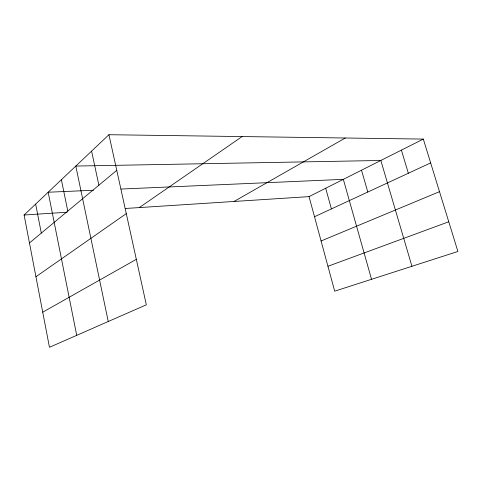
<?xml version="1.0" encoding="UTF-8"?>
<svg xmlns="http://www.w3.org/2000/svg" width="482" height="482" viewBox="0 0 482 482"><rect width="100%" height="100%" fill="white"/><g stroke="black" fill="none" stroke-linecap="round" stroke-linejoin="round"><path stroke-width="0.72" d="M108.932 134.713L146.323 304.811L49.459 347.287L24.1 215.014L108.932 134.713L423.323 139.087L457.9 251.477L334.695 291.17L309.046 196.62L423.323 139.087M29.456 242.952L116.758 170.327M35.933 276.74L126.278 213.622M139.316 207.573L242.097 136.569M234.023 201.464L345.287 138.003M42.729 312.203L136.328 259.334M314.505 216.743L430.655 162.91M321.078 240.976L439.5 191.661M327.941 266.275L448.76 221.774M24.1 215.014L67.076 212.237M125.278 208.483L309.046 196.62M93.472 190.257L48.17 192.234L76.722 335.327M121.006 189.052L343.341 179.352L371.532 279.301M401.398 150.125L408.35 173.249M411.941 266.281L380.84 160.476L75.807 166.067L108.245 321.506M361.524 170.2L367.808 192.041M325.687 188.239L331.405 208.911M91.586 151.131L98.876 185.202M61.389 179.714L67.787 211.068M35.644 204.085L41.307 233.089"/></g></svg>
